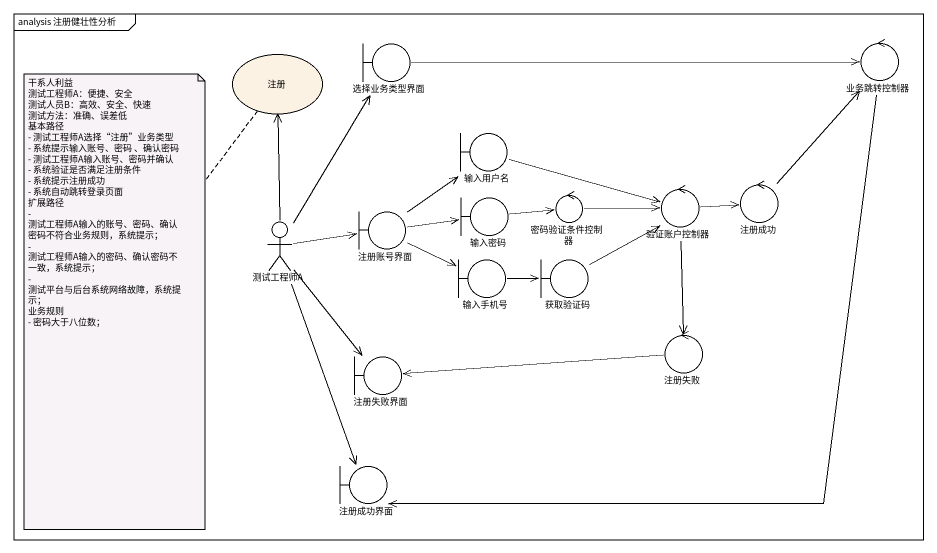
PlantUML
@startuml
mainframe analysis 注册健壮性分析
usecase 注册
boundary 选择业务类型界面
control 业务跳转控制器
boundary 输入用户名
control 注册成功
actor 测试工程师A
boundary 注册账号界面
boundary 输入密码
control 密码验证条件控制器
control 验证账户控制器
boundary 输入手机号
boundary 获取验证码
control 注册失败
boundary 注册失败界面
boundary 注册成功界面
注册 <-- 测试工程师A
选择业务类型界面 -right-> 业务跳转控制器
业务跳转控制器 --> 注册成功界面
输入用户名 -right-> 验证账户控制器
注册成功 -up-> 业务跳转控制器
测试工程师A -up-> 选择业务类型界面
测试工程师A -right-> 注册账号界面
测试工程师A --> 注册失败界面
测试工程师A --> 注册成功界面
注册账号界面 -up-> 输入用户名
注册账号界面 -right-> 输入密码
注册账号界面 -right-> 输入手机号
输入密码 -right-> 密码验证条件控制器
密码验证条件控制器 -right-> 验证账户控制器
验证账户控制器 -right-> 注册成功
验证账户控制器 --> 注册失败
输入手机号 -right-> 获取验证码
获取验证码 -up-> 验证账户控制器
注册失败 -left-> 注册失败界面
note bottom of 注册
  干系人利益
  测试工程师A：便捷、安全
  测试人员B：高效、安全、快速
  测试方法：准确、误差低
  基本路径
  - 测试工程师A选择“注册”业务类型
  - 系统提示输入账号、密码 、确认密码
  - 测试工程师A输入账号、密码并确认
  - 系统验证是否满足注册条件
  - 系统提示注册成功
  - 系统自动跳转登录页面
  扩展路径
  - 测试工程师A输入的账号、密码、确认密码不符合业务规则，系统提示；
  - 测试工程师A输入的密码、确认密码不一致，系统提示；
  - 测试平台与后台系统网络故障，系统提示；
  业务规则
  - 密码大于八位数；
end note
@enduml
